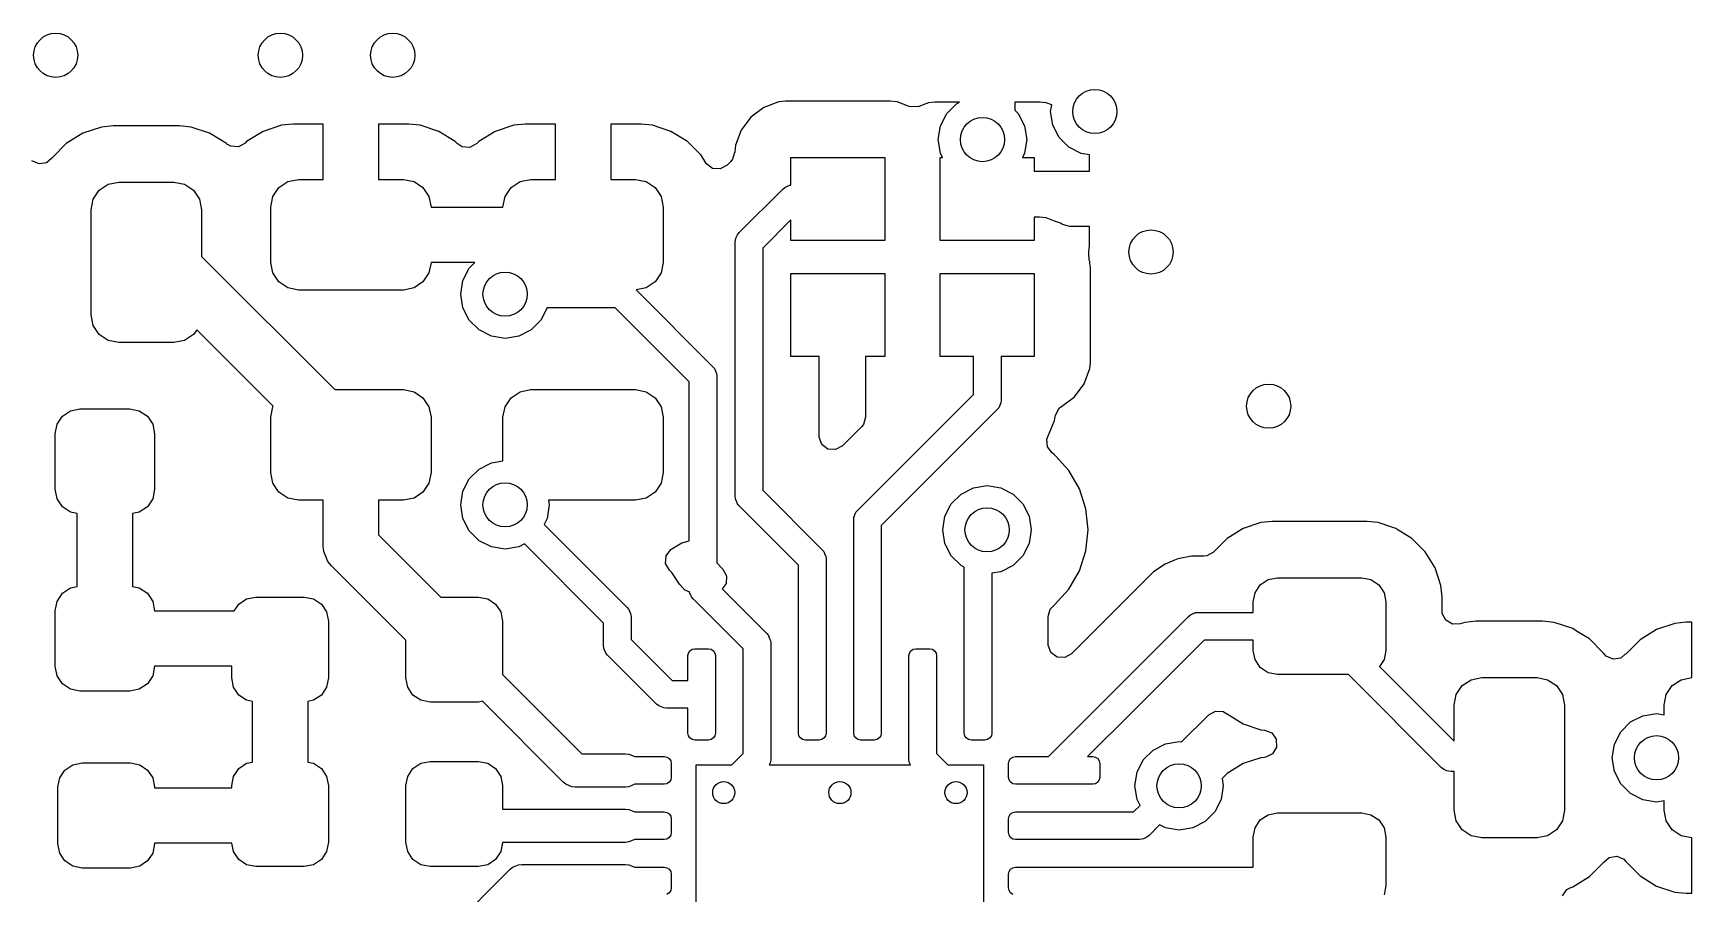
# Model space of a CAD drawing. Extents: x -2.18 to 1.8, y 0.44 to 2.81.
# Drawn here: x -1.248 to -0.657, y 2.207 to 2.513 of the extents above; entities that cross this region are included whole.
import ezdxf

# ---------------------------------------------------------------- set-up
doc = ezdxf.new("R2010")
doc.units = 0
doc.header["$MEASUREMENT"] = 0
doc.layers.add('BLACK', color=7, linetype='CONTINUOUS')

msp = doc.modelspace()

# ---------------------------------------------------------------- linework, layer by layer
at = {"layer": 'BLACK', "linetype": 'CONTINUOUS'}
for p, q in [((-0.9879, 2.48642), (-0.9925, 2.48297)), ((-0.9825, 2.48844), (-0.9879, 2.48642)), ((-0.98012, 2.48869), (-0.9825, 2.48844)), ((-0.9825, 2.48844), (-0.9825, 2.48844)), ((-0.94282, 2.48869), (-0.98012, 2.48869)), ((-0.98012, 2.48869), (-0.98012, 2.48869)), ((-0.94044, 2.48844), (-0.94282, 2.48869)), ((-0.94282, 2.48869), (-0.94282, 2.48869)), ((-0.93612, 2.48683), (-0.94044, 2.48844)), ((-0.93545, 2.48663), (-0.93612, 2.48683)), ((-0.93271, 2.48683), (-0.93545, 2.48663)), ((-0.92928, 2.48811), (-0.93271, 2.48683)), ((-0.92694, 2.48836), (-0.92928, 2.48811)), ((-0.92928, 2.48811), (-0.92928, 2.48811)), ((-0.91816, 2.48836), (-0.92694, 2.48836)), ((-0.92274, 2.48426), (-0.91926, 2.48774)), ((-0.91926, 2.48774), (-0.91816, 2.4883)), ((-0.91816, 2.4883), (-0.91816, 2.48836)), ((-0.8897, 2.48836), (-0.89848, 2.48836)), ((-0.89848, 2.48836), (-0.89848, 2.48548)), ((-0.88736, 2.48811), (-0.8897, 2.48836)), ((-0.88537, 2.48736), (-0.88736, 2.48811)), ((-0.88736, 2.48811), (-0.88736, 2.48811)), ((-0.88575, 2.485), (-0.88537, 2.48736)), ((-1.15555, 2.48051), (-1.15959, 2.4801)), ((-1.14472, 2.48051), (-1.15555, 2.48051)), ((-1.15555, 2.48051), (-1.15555, 2.48051)), ((-1.14472, 2.46083), (-1.14472, 2.48051)), ((-1.11421, 2.48051), (-1.12504, 2.48051)), ((-1.12504, 2.48051), (-1.12504, 2.46083)), ((-1.11017, 2.4801), (-1.11421, 2.48051)), ((-1.07287, 2.48051), (-1.07692, 2.4801)), ((-1.06205, 2.48051), (-1.07287, 2.48051)), ((-1.07287, 2.48051), (-1.07287, 2.48051)), ((-1.06205, 2.46083), (-1.06205, 2.48051)), ((-1.03154, 2.48051), (-1.04236, 2.48051)), ((-1.04236, 2.48051), (-1.04236, 2.46083)), ((-1.02749, 2.4801), (-1.03154, 2.48051)), ((-0.9925, 2.48297), (-0.99595, 2.47837)), ((-0.92498, 2.47987), (-0.92274, 2.48426)), ((-0.89848, 2.48548), (-0.89726, 2.48426)), ((-0.89726, 2.48426), (-0.89502, 2.47987)), ((-0.88498, 2.48013), (-0.88575, 2.485)), ((-1.23027, 2.47725), (-1.23621, 2.47358)), ((-1.22364, 2.47944), (-1.23027, 2.47725)), ((-1.23027, 2.47725), (-1.23027, 2.47725)), ((-1.21955, 2.47986), (-1.22364, 2.47944)), ((-1.19588, 2.47986), (-1.21955, 2.47986)), ((-1.21955, 2.47986), (-1.21955, 2.47986)), ((-1.19179, 2.47944), (-1.19588, 2.47986)), ((-1.18517, 2.47725), (-1.19179, 2.47944)), ((-1.18467, 2.47694), (-1.18517, 2.47725)), ((-1.18517, 2.47725), (-1.18517, 2.47725)), ((-1.17923, 2.47358), (-1.18467, 2.47694)), ((-1.16615, 2.47793), (-1.17202, 2.4743)), ((-1.15959, 2.4801), (-1.16615, 2.47793)), ((-1.16615, 2.47793), (-1.16615, 2.47793)), ((-1.10362, 2.47793), (-1.11017, 2.4801)), ((-1.11017, 2.4801), (-1.11017, 2.4801)), ((-1.09774, 2.4743), (-1.10362, 2.47793)), ((-1.10362, 2.47793), (-1.10362, 2.47793)), ((-1.08347, 2.47793), (-1.08934, 2.4743)), ((-1.07692, 2.4801), (-1.08347, 2.47793)), ((-1.08347, 2.47793), (-1.08347, 2.47793)), ((-1.02094, 2.47793), (-1.02749, 2.4801)), ((-1.02749, 2.4801), (-1.02749, 2.4801)), ((-1.01507, 2.4743), (-1.02094, 2.47793)), ((-1.02094, 2.47793), (-1.02094, 2.47793)), ((-0.99595, 2.47837), (-0.99797, 2.47297)), ((-0.92575, 2.475), (-0.92498, 2.47987)), ((-0.92498, 2.47013), (-0.92575, 2.475)), ((-0.89502, 2.47987), (-0.89425, 2.475)), ((-0.89425, 2.475), (-0.89502, 2.47013)), ((-0.88274, 2.47574), (-0.88498, 2.48013)), ((-0.87926, 2.47226), (-0.88274, 2.47574)), ((-1.24118, 2.46861), (-1.24132, 2.46842)), ((-1.24116, 2.46862), (-1.24118, 2.46861)), ((-1.24114, 2.46865), (-1.24116, 2.46862)), ((-1.23621, 2.47358), (-1.24114, 2.46865)), ((-1.24114, 2.46865), (-1.24114, 2.46865)), ((-1.17901, 2.47342), (-1.17923, 2.47358)), ((-1.17923, 2.47358), (-1.17923, 2.47358)), ((-1.17923, 2.47358), (-1.17923, 2.47358)), ((-1.17769, 2.47267), (-1.17901, 2.47342)), ((-1.17495, 2.47247), (-1.17769, 2.47267)), ((-1.17253, 2.47379), (-1.17495, 2.47247)), ((-1.17202, 2.4743), (-1.17253, 2.47379)), ((-1.097, 2.47356), (-1.09774, 2.4743)), ((-1.09525, 2.47243), (-1.097, 2.47356)), ((-1.09251, 2.47224), (-1.09525, 2.47243)), ((-1.09009, 2.47356), (-1.09251, 2.47224)), ((-1.08934, 2.4743), (-1.09009, 2.47356)), ((-1.01018, 2.46942), (-1.01507, 2.4743)), ((-1.00856, 2.46679), (-1.01018, 2.46942)), ((-0.99828, 2.47046), (-0.999, 2.46801)), ((-0.99824, 2.47046), (-0.99828, 2.47046)), ((-0.99823, 2.47046), (-0.99824, 2.47046)), ((-0.99824, 2.47046), (-0.99824, 2.47046)), ((-0.99824, 2.47046), (-0.99824, 2.47046)), ((-0.99822, 2.47059), (-0.99823, 2.47046)), ((-0.99797, 2.47297), (-0.99822, 2.47059)), ((-0.99797, 2.47297), (-0.99797, 2.47297)), ((-0.9782, 2.45878), (-0.9782, 2.46867)), ((-0.9782, 2.46867), (-0.94474, 2.46867)), ((-0.94474, 2.46867), (-0.94474, 2.43914)), ((-0.92505, 2.43914), (-0.92505, 2.46867)), ((-0.92505, 2.46867), (-0.92423, 2.46867)), ((-0.92423, 2.46867), (-0.92498, 2.47013)), ((-0.89502, 2.47013), (-0.89577, 2.46867)), ((-0.89577, 2.46867), (-0.89159, 2.46867)), ((-0.89159, 2.46867), (-0.89159, 2.46375)), ((-0.87487, 2.47002), (-0.87926, 2.47226)), ((-0.8719, 2.46955), (-0.87487, 2.47002)), ((-0.8719, 2.46375), (-0.8719, 2.46955)), ((-1.24592, 2.46634), (-1.24844, 2.46744)), ((-1.24321, 2.46678), (-1.24592, 2.46634)), ((-1.24135, 2.46845), (-1.24321, 2.46678)), ((-1.24132, 2.46842), (-1.24135, 2.46845)), ((-1.00831, 2.46642), (-1.00856, 2.46679)), ((-1.00611, 2.46477), (-1.00831, 2.46642)), ((-1.00336, 2.46458), (-1.00611, 2.46477)), ((-1.00095, 2.4659), (-1.00336, 2.46458)), ((-0.99965, 2.46719), (-1.00095, 2.4659)), ((-0.999, 2.46801), (-0.99965, 2.46719)), ((-0.89159, 2.46375), (-0.8719, 2.46375)), ((-1.22665, 2.45377), (-1.22452, 2.45696)), ((-1.22452, 2.45696), (-1.22133, 2.45909)), ((-1.22133, 2.45909), (-1.21756, 2.45984)), ((-1.21756, 2.45984), (-1.19787, 2.45984)), ((-1.19787, 2.45984), (-1.19411, 2.45909)), ((-1.19411, 2.45909), (-1.19091, 2.45696)), ((-1.19091, 2.45696), (-1.18878, 2.45377)), ((-1.16268, 2.45475), (-1.16054, 2.45794)), ((-1.16054, 2.45794), (-1.15735, 2.46008)), ((-1.15735, 2.46008), (-1.15358, 2.46083)), ((-1.15358, 2.46083), (-1.14472, 2.46083)), ((-1.12504, 2.46083), (-1.11618, 2.46083)), ((-1.11618, 2.46083), (-1.11241, 2.46008)), ((-1.11241, 2.46008), (-1.10922, 2.45794)), ((-1.10922, 2.45794), (-1.10709, 2.45475)), ((-1.08, 2.45475), (-1.07787, 2.45794)), ((-1.07787, 2.45794), (-1.07467, 2.46008)), ((-1.07467, 2.46008), (-1.07091, 2.46083)), ((-1.07091, 2.46083), (-1.06205, 2.46083)), ((-1.04236, 2.46083), (-1.0335, 2.46083)), ((-1.0335, 2.46083), (-1.02974, 2.46008)), ((-1.02974, 2.46008), (-1.02654, 2.45794)), ((-1.02654, 2.45794), (-1.02441, 2.45475)), ((-0.99663, 2.44191), (-0.98115, 2.45739)), ((-0.98115, 2.45739), (-0.9804, 2.458)), ((-0.9804, 2.458), (-0.97915, 2.45852)), ((-0.9804, 2.458), (-0.9804, 2.458)), ((-0.97915, 2.45852), (-0.97863, 2.45874)), ((-0.97863, 2.45874), (-0.9782, 2.45878)), ((-0.97863, 2.45874), (-0.97863, 2.45874)), ((-1.2274, 2.45), (-1.22665, 2.45377)), ((-1.18878, 2.45377), (-1.18803, 2.45)), ((-1.16343, 2.45098), (-1.16268, 2.45475)), ((-1.16343, 2.4313), (-1.16343, 2.45098)), ((-1.10709, 2.45475), (-1.10634, 2.45098)), ((-1.10634, 2.45098), (-1.08075, 2.45098)), ((-1.08075, 2.45098), (-1.08, 2.45475)), ((-1.02441, 2.45475), (-1.02366, 2.45098)), ((-1.02366, 2.45098), (-1.02366, 2.4313)), ((-1.2274, 2.4126), (-1.2274, 2.45)), ((-1.18803, 2.45), (-1.18803, 2.43341)), ((-0.9782, 2.44641), (-0.98823, 2.43639)), ((-0.9782, 2.43914), (-0.9782, 2.44641)), ((-0.88967, 2.44735), (-0.89159, 2.44735)), ((-0.89159, 2.44735), (-0.89159, 2.43914)), ((-0.88729, 2.4471), (-0.88967, 2.44735)), ((-0.88967, 2.44735), (-0.88967, 2.44735)), ((-0.88441, 2.44602), (-0.88729, 2.4471)), ((-0.8819, 2.44509), (-0.88441, 2.44602)), ((-0.88183, 2.44504), (-0.8819, 2.44509)), ((-0.88155, 2.44484), (-0.88183, 2.44504)), ((-0.99807, 2.43843), (-0.99798, 2.43939)), ((-0.99798, 2.43939), (-0.99794, 2.43948)), ((-0.99794, 2.43948), (-0.99767, 2.44013)), ((-0.99767, 2.44013), (-0.99724, 2.44116)), ((-0.99724, 2.44116), (-0.99663, 2.44191)), ((-0.99724, 2.44116), (-0.99724, 2.44116)), ((-0.94474, 2.43914), (-0.9782, 2.43914)), ((-0.89159, 2.43914), (-0.92505, 2.43914)), ((-0.87891, 2.44407), (-0.88155, 2.44484)), ((-0.8719, 2.44407), (-0.87891, 2.44407)), ((-0.8719, 2.43726), (-0.8719, 2.44407)), ((-1.18803, 2.43341), (-1.14065, 2.38602)), ((-0.99807, 2.34815), (-0.99807, 2.43843)), ((-0.98823, 2.43639), (-0.98823, 2.35019)), ((-0.87219, 2.43461), (-0.87218, 2.43473)), ((-0.87217, 2.43461), (-0.87219, 2.43461)), ((-0.87218, 2.43481), (-0.87216, 2.43489)), ((-0.87218, 2.43473), (-0.87218, 2.43481)), ((-0.87199, 2.43206), (-0.87217, 2.43461)), ((-0.87216, 2.43492), (-0.8719, 2.43726)), ((-0.87216, 2.43489), (-0.87216, 2.43492)), ((-0.8719, 2.43726), (-0.8719, 2.43726)), ((-1.16268, 2.42753), (-1.16343, 2.4313)), ((-1.16054, 2.42434), (-1.16268, 2.42753)), ((-1.10709, 2.42753), (-1.10922, 2.42434)), ((-1.10634, 2.4313), (-1.10709, 2.42753)), ((-1.0907, 2.4313), (-1.10634, 2.4313)), ((-1.09498, 2.42487), (-1.09274, 2.42926)), ((-1.09274, 2.42926), (-1.0907, 2.4313)), ((-1.02441, 2.42753), (-1.02654, 2.42434)), ((-1.02366, 2.4313), (-1.02441, 2.42753)), ((-0.9782, 2.39781), (-0.9782, 2.42733)), ((-0.9782, 2.42733), (-0.94474, 2.42733)), ((-0.94474, 2.42733), (-0.94474, 2.39781)), ((-0.92505, 2.39781), (-0.92505, 2.42733)), ((-0.92505, 2.42733), (-0.89159, 2.42733)), ((-0.89159, 2.42733), (-0.89159, 2.39781)), ((-0.87183, 2.43163), (-0.87199, 2.43206)), ((-0.87177, 2.43114), (-0.87183, 2.43163)), ((-0.87157, 2.42925), (-0.87177, 2.43114)), ((-0.87157, 2.41171), (-0.87157, 2.42925)), ((-0.87157, 2.42925), (-0.87157, 2.42925)), ((-1.15735, 2.42221), (-1.16054, 2.42434)), ((-1.15358, 2.42146), (-1.15735, 2.42221)), ((-1.11618, 2.42146), (-1.15358, 2.42146)), ((-1.11241, 2.42221), (-1.11618, 2.42146)), ((-1.10922, 2.42434), (-1.11241, 2.42221)), ((-1.09575, 2.42), (-1.09498, 2.42487)), ((-1.02974, 2.42221), (-1.03331, 2.42149)), ((-1.03331, 2.42149), (-1.00608, 2.39426)), ((-1.02654, 2.42434), (-1.02974, 2.42221)), ((-1.09498, 2.41513), (-1.09575, 2.42)), ((-1.22665, 2.40883), (-1.2274, 2.4126)), ((-1.09274, 2.41074), (-1.09498, 2.41513)), ((-1.08926, 2.40726), (-1.09274, 2.41074)), ((-1.06726, 2.41074), (-1.07074, 2.40726)), ((-1.06505, 2.41508), (-1.06726, 2.41074)), ((-1.04082, 2.41508), (-1.06505, 2.41508)), ((-1.01448, 2.38874), (-1.04082, 2.41508)), ((-0.87157, 2.39589), (-0.87157, 2.41171)), ((-1.22452, 2.40564), (-1.22665, 2.40883)), ((-1.22133, 2.40351), (-1.22452, 2.40564)), ((-1.19091, 2.40564), (-1.19411, 2.40351)), ((-1.18979, 2.40732), (-1.19091, 2.40564)), ((-1.16257, 2.38011), (-1.18979, 2.40732)), ((-1.08487, 2.40502), (-1.08926, 2.40726)), ((-1.08, 2.40425), (-1.08487, 2.40502)), ((-1.07513, 2.40502), (-1.08, 2.40425)), ((-1.07074, 2.40726), (-1.07513, 2.40502)), ((-1.21756, 2.40276), (-1.22133, 2.40351)), ((-1.19787, 2.40276), (-1.21756, 2.40276)), ((-1.19411, 2.40351), (-1.19787, 2.40276)), ((-0.96821, 2.39781), (-0.9782, 2.39781)), ((-0.96821, 2.36944), (-0.96821, 2.39781)), ((-0.94474, 2.39781), (-0.95163, 2.39781)), ((-0.95163, 2.39781), (-0.95163, 2.37626)), ((-0.91324, 2.39781), (-0.92505, 2.39781)), ((-0.91324, 2.38431), (-0.91324, 2.39781)), ((-0.89159, 2.39781), (-0.9034, 2.39781)), ((-0.9034, 2.39781), (-0.9034, 2.38227)), ((-1.00608, 2.39426), (-1.00547, 2.39351)), ((-1.00547, 2.39351), (-1.00473, 2.39174)), ((-0.87384, 2.38811), (-0.87183, 2.39351)), ((-0.87183, 2.39351), (-0.87159, 2.39566)), ((-0.87159, 2.39566), (-0.87157, 2.39589)), ((-0.87157, 2.39589), (-0.87157, 2.39589)), ((-1.14065, 2.38602), (-1.11618, 2.38602)), ((-1.11618, 2.38602), (-1.11241, 2.38527)), ((-1.07467, 2.38527), (-1.07091, 2.38602)), ((-1.07091, 2.38602), (-1.0335, 2.38602)), ((-1.0335, 2.38602), (-1.02974, 2.38527)), ((-1.01448, 2.33224), (-1.01448, 2.38874)), ((-1.00473, 2.39174), (-1.00464, 2.39078)), ((-1.00464, 2.39078), (-1.00464, 2.32436)), ((-0.87729, 2.3835), (-0.87384, 2.38811)), ((-1.16268, 2.37995), (-1.16257, 2.38011)), ((-1.11241, 2.38527), (-1.10922, 2.38314)), ((-1.10922, 2.38314), (-1.10709, 2.37995)), ((-1.08, 2.37995), (-1.07787, 2.38314)), ((-1.07787, 2.38314), (-1.07467, 2.38527)), ((-1.02974, 2.38527), (-1.02654, 2.38314)), ((-1.02654, 2.38314), (-1.02441, 2.37995)), ((-0.95442, 2.34313), (-0.91324, 2.38431)), ((-0.90349, 2.38131), (-0.90423, 2.37954)), ((-0.9034, 2.38227), (-0.90349, 2.38131)), ((-0.88209, 2.37991), (-0.8819, 2.38005)), ((-0.8819, 2.38005), (-0.87729, 2.3835)), ((-0.8819, 2.38005), (-0.8819, 2.38005)), ((-1.23952, 2.37367), (-1.2376, 2.37654)), ((-1.2376, 2.37654), (-1.23473, 2.37846)), ((-1.23473, 2.37846), (-1.23134, 2.37913)), ((-1.23134, 2.37913), (-1.21362, 2.37913)), ((-1.21362, 2.37913), (-1.21023, 2.37846)), ((-1.21023, 2.37846), (-1.20736, 2.37654)), ((-1.20736, 2.37654), (-1.20544, 2.37367)), ((-1.16343, 2.37618), (-1.16268, 2.37995)), ((-1.16343, 2.3565), (-1.16343, 2.37618)), ((-1.10709, 2.37995), (-1.10634, 2.37618)), ((-1.10634, 2.37618), (-1.10634, 2.3565)), ((-1.08075, 2.37618), (-1.08, 2.37995)), ((-1.08075, 2.36063), (-1.08075, 2.37618)), ((-1.02441, 2.37995), (-1.02366, 2.37618)), ((-1.02366, 2.37618), (-1.02366, 2.3565)), ((-0.95163, 2.37626), (-0.9524, 2.37362)), ((-0.90484, 2.37879), (-0.94602, 2.33761)), ((-0.90423, 2.37954), (-0.90484, 2.37879)), ((-0.90423, 2.37954), (-0.90423, 2.37954)), ((-0.88622, 2.37046), (-0.88434, 2.37499)), ((-0.88434, 2.37499), (-0.88395, 2.37696)), ((-0.88395, 2.37696), (-0.88267, 2.37939)), ((-0.88267, 2.37939), (-0.88209, 2.37991)), ((-1.2402, 2.37028), (-1.23952, 2.37367)), ((-1.2402, 2.35059), (-1.2402, 2.37028)), ((-1.20544, 2.37367), (-1.20476, 2.37028)), ((-1.20476, 2.37028), (-1.20476, 2.35059)), ((-0.9682, 2.36909), (-0.96821, 2.36944)), ((-0.96723, 2.36651), (-0.9682, 2.36909)), ((-0.95306, 2.3728), (-0.95987, 2.36599)), ((-0.9524, 2.37362), (-0.95306, 2.3728)), ((-0.88714, 2.36843), (-0.88641, 2.37017)), ((-0.8869, 2.36569), (-0.88714, 2.36843)), ((-0.88641, 2.37017), (-0.88622, 2.37046)), ((-0.88641, 2.37017), (-0.88641, 2.37017)), ((-0.96503, 2.36487), (-0.96723, 2.36651)), ((-0.96229, 2.36467), (-0.96503, 2.36487)), ((-0.95987, 2.36599), (-0.96229, 2.36467)), ((-0.88522, 2.36351), (-0.8869, 2.36569)), ((-0.88431, 2.36285), (-0.88522, 2.36351)), ((-0.88383, 2.36231), (-0.88431, 2.36285)), ((-0.88431, 2.36285), (-0.88431, 2.36285)), ((-0.88431, 2.36285), (-0.88431, 2.36285)), ((-0.87928, 2.35726), (-0.88383, 2.36231)), ((-1.16268, 2.35273), (-1.16343, 2.3565)), ((-1.10634, 2.3565), (-1.10709, 2.35273)), ((-1.09274, 2.35426), (-1.08926, 2.35774)), ((-1.08926, 2.35774), (-1.08487, 2.35998)), ((-1.08487, 2.35998), (-1.08075, 2.36063)), ((-1.02366, 2.3565), (-1.02441, 2.35273)), ((-0.87552, 2.35075), (-0.87928, 2.35726)), ((-1.23952, 2.3472), (-1.2402, 2.35059)), ((-1.20476, 2.35059), (-1.20544, 2.3472)), ((-1.16054, 2.34954), (-1.16268, 2.35273)), ((-1.10709, 2.35273), (-1.10922, 2.34954)), ((-1.09498, 2.34987), (-1.09274, 2.35426)), ((-1.02441, 2.35273), (-1.02654, 2.34954)), ((-0.91764, 2.34886), (-0.91325, 2.3511)), ((-0.91325, 2.3511), (-0.90838, 2.35187)), ((-0.90838, 2.35187), (-0.90351, 2.3511)), ((-0.90351, 2.3511), (-0.89912, 2.34886)), ((-0.8732, 2.3436), (-0.87552, 2.35075)), ((-1.2376, 2.34433), (-1.23952, 2.3472)), ((-1.20544, 2.3472), (-1.20736, 2.34433)), ((-1.15735, 2.3474), (-1.16054, 2.34954)), ((-1.15358, 2.34665), (-1.15735, 2.3474)), ((-1.14472, 2.34665), (-1.15358, 2.34665)), ((-1.14472, 2.3303), (-1.14472, 2.34665)), ((-1.11618, 2.34665), (-1.12504, 2.34665)), ((-1.12504, 2.34665), (-1.12504, 2.33437)), ((-1.11241, 2.3474), (-1.11618, 2.34665)), ((-1.10922, 2.34954), (-1.11241, 2.3474)), ((-1.09575, 2.345), (-1.09498, 2.34987)), ((-1.09498, 2.34013), (-1.09575, 2.345)), ((-1.06425, 2.345), (-1.06502, 2.34013)), ((-1.0335, 2.34665), (-1.06451, 2.34665)), ((-1.06451, 2.34665), (-1.06425, 2.345)), ((-1.02974, 2.3474), (-1.0335, 2.34665)), ((-1.02654, 2.34954), (-1.02974, 2.3474)), ((-0.99798, 2.34719), (-0.99807, 2.34815)), ((-0.99724, 2.34542), (-0.99798, 2.34719)), ((-0.99663, 2.34467), (-0.99724, 2.34542)), ((-0.99724, 2.34542), (-0.99724, 2.34542)), ((-0.97555, 2.32359), (-0.99663, 2.34467)), ((-0.98823, 2.35019), (-0.96715, 2.32911)), ((-0.92336, 2.34099), (-0.92112, 2.34538)), ((-0.92112, 2.34538), (-0.91764, 2.34886)), ((-0.89912, 2.34886), (-0.89564, 2.34538)), ((-0.89564, 2.34538), (-0.8934, 2.34099)), ((-1.23473, 2.34241), (-1.2376, 2.34433)), ((-1.23232, 2.34193), (-1.23473, 2.34241)), ((-1.23232, 2.31595), (-1.23232, 2.34193)), ((-1.21023, 2.34241), (-1.21264, 2.34193)), ((-1.21264, 2.34193), (-1.21264, 2.31595)), ((-1.20736, 2.34433), (-1.21023, 2.34241)), ((-1.09274, 2.33574), (-1.09498, 2.34013)), ((-1.06502, 2.34013), (-1.06609, 2.33805)), ((-0.95587, 2.33965), (-0.95577, 2.34061)), ((-0.95587, 2.29134), (-0.95587, 2.33965)), ((-0.95577, 2.34061), (-0.95563, 2.34095)), ((-0.95563, 2.34095), (-0.9554, 2.34149)), ((-0.9554, 2.34149), (-0.95504, 2.34238)), ((-0.95504, 2.34238), (-0.95442, 2.34313)), ((-0.95504, 2.34238), (-0.95504, 2.34238)), ((-0.92413, 2.33612), (-0.92336, 2.34099)), ((-0.8934, 2.34099), (-0.89263, 2.33612)), ((-0.87241, 2.33612), (-0.8732, 2.3436)), ((-0.81084, 2.33867), (-0.81719, 2.33657)), ((-0.80692, 2.33907), (-0.81084, 2.33867)), ((-0.77308, 2.33907), (-0.80692, 2.33907)), ((-0.80692, 2.33907), (-0.80692, 2.33907)), ((-0.76916, 2.33867), (-0.77308, 2.33907)), ((-0.7639, 2.33693), (-0.76916, 2.33867)), ((-0.76916, 2.33867), (-0.76916, 2.33867)), ((-0.76916, 2.33867), (-0.76916, 2.33867)), ((-1.12504, 2.33437), (-1.10287, 2.3122)), ((-1.08926, 2.33226), (-1.09274, 2.33574)), ((-1.06609, 2.33805), (-1.03652, 2.30848)), ((-0.94602, 2.33761), (-0.94602, 2.29134)), ((-0.92336, 2.33126), (-0.92413, 2.33612)), ((-0.89263, 2.33612), (-0.8934, 2.33126)), ((-0.8732, 2.32864), (-0.87241, 2.33612)), ((-0.82289, 2.33306), (-0.82774, 2.3282)), ((-0.81719, 2.33657), (-0.82289, 2.33306)), ((-0.81719, 2.33657), (-0.81719, 2.33657)), ((-0.76281, 2.33657), (-0.7639, 2.33693)), ((-0.76208, 2.33612), (-0.76281, 2.33657)), ((-0.76281, 2.33657), (-0.76281, 2.33657)), ((-0.75711, 2.33306), (-0.76208, 2.33612)), ((-0.75238, 2.32832), (-0.75711, 2.33306)), ((-1.14454, 2.32838), (-1.14472, 2.3303)), ((-1.14307, 2.32483), (-1.14454, 2.32838)), ((-1.08487, 2.33002), (-1.08926, 2.33226)), ((-1.08, 2.32925), (-1.08487, 2.33002)), ((-1.07513, 2.33002), (-1.08, 2.32925)), ((-1.07305, 2.33109), (-1.07513, 2.33002)), ((-1.04492, 2.30296), (-1.07305, 2.33109)), ((-1.02281, 2.32418), (-1.02261, 2.32692)), ((-1.02261, 2.32692), (-1.02096, 2.32912)), ((-1.02096, 2.32912), (-1.0206, 2.32937)), ((-1.0206, 2.32937), (-1.01711, 2.33152)), ((-1.01711, 2.33152), (-1.01448, 2.33224)), ((-0.96715, 2.32911), (-0.96654, 2.32836)), ((-0.96654, 2.32836), (-0.96654, 2.32836)), ((-0.96654, 2.32836), (-0.96628, 2.32773)), ((-0.96628, 2.32773), (-0.96582, 2.32663)), ((-0.92112, 2.32687), (-0.92336, 2.33126)), ((-0.91764, 2.32338), (-0.92112, 2.32687)), ((-0.89564, 2.32687), (-0.89912, 2.32338)), ((-0.8934, 2.33126), (-0.89564, 2.32687)), ((-0.87552, 2.32149), (-0.8732, 2.32864)), ((-0.83016, 2.32688), (-0.83119, 2.32677)), ((-0.82774, 2.3282), (-0.83016, 2.32688)), ((-0.74886, 2.32263), (-0.75238, 2.32832)), ((-1.14184, 2.32334), (-1.14307, 2.32483)), ((-1.14307, 2.32483), (-1.14307, 2.32483)), ((-1.11531, 2.29681), (-1.14184, 2.32334)), ((-1.02149, 2.32176), (-1.02281, 2.32418)), ((-1.02063, 2.3209), (-1.02149, 2.32176)), ((-1.00464, 2.32436), (-1.00242, 2.32215)), ((-1.00242, 2.32215), (-1.0011, 2.31974)), ((-0.97555, 2.29134), (-0.97555, 2.32359)), ((-0.96582, 2.32663), (-0.9658, 2.32659)), ((-0.9658, 2.32659), (-0.96571, 2.32563)), ((-0.96571, 2.32563), (-0.96571, 2.29134)), ((-0.9165, 2.3228), (-0.91764, 2.32338)), ((-0.9165, 2.29134), (-0.9165, 2.3228)), ((-0.90351, 2.32114), (-0.90665, 2.32065)), ((-0.89912, 2.32338), (-0.90351, 2.32114)), ((-0.87928, 2.31498), (-0.87552, 2.32149)), ((-0.84907, 2.3212), (-0.8759, 2.29437)), ((-0.84498, 2.32393), (-0.84907, 2.3212)), ((-0.84907, 2.3212), (-0.84907, 2.3212)), ((-0.84164, 2.32532), (-0.84498, 2.32393)), ((-0.84498, 2.32393), (-0.84498, 2.32393)), ((-0.84044, 2.32581), (-0.84164, 2.32532)), ((-0.84164, 2.32532), (-0.84164, 2.32532)), ((-0.83563, 2.32677), (-0.84044, 2.32581)), ((-0.84044, 2.32581), (-0.84044, 2.32581)), ((-0.83119, 2.32677), (-0.83563, 2.32677)), ((-0.74676, 2.31627), (-0.74886, 2.32263)), ((-1.2376, 2.31355), (-1.23473, 2.31547)), ((-1.23473, 2.31547), (-1.23232, 2.31595)), ((-1.21264, 2.31595), (-1.21023, 2.31547)), ((-1.21023, 2.31547), (-1.20736, 2.31355)), ((-1.0179, 2.31681), (-1.02063, 2.3209)), ((-1.02063, 2.3209), (-1.02063, 2.3209)), ((-1.01784, 2.31667), (-1.0179, 2.31681)), ((-1.0179, 2.31681), (-1.0179, 2.31681)), ((-1.0178, 2.31663), (-1.01784, 2.31667)), ((-1.01778, 2.3166), (-1.0178, 2.31663)), ((-1.01603, 2.31459), (-1.01778, 2.31661)), ((-1.01778, 2.31661), (-1.01778, 2.3166)), ((-1.0013, 2.31699), (-1.00271, 2.31511)), ((-1.00271, 2.31511), (-0.98684, 2.29924)), ((-1.0011, 2.31974), (-1.0013, 2.31699)), ((-0.90665, 2.32065), (-0.90665, 2.29134)), ((-0.81297, 2.31374), (-0.8111, 2.31653)), ((-0.8111, 2.31653), (-0.80831, 2.3184)), ((-0.80831, 2.3184), (-0.80501, 2.31906)), ((-0.80501, 2.31906), (-0.77499, 2.31906)), ((-0.77499, 2.31906), (-0.77169, 2.3184)), ((-0.77169, 2.3184), (-0.7689, 2.31653)), ((-0.7689, 2.31653), (-0.76703, 2.31374)), ((-0.74645, 2.31327), (-0.74676, 2.31627)), ((-1.2402, 2.30728), (-1.23952, 2.31067)), ((-1.23952, 2.31067), (-1.2376, 2.31355)), ((-1.20736, 2.31355), (-1.20544, 2.31067)), ((-1.20544, 2.31067), (-1.20476, 2.30728)), ((-1.1764, 2.30728), (-1.1748, 2.30968)), ((-1.1748, 2.30968), (-1.17201, 2.31155)), ((-1.17201, 2.31155), (-1.16871, 2.3122)), ((-1.16871, 2.3122), (-1.15149, 2.3122)), ((-1.15149, 2.3122), (-1.14819, 2.31155)), ((-1.14819, 2.31155), (-1.1454, 2.30968)), ((-1.1454, 2.30968), (-1.14353, 2.30689)), ((-1.10287, 2.3122), (-1.08948, 2.3122)), ((-1.08948, 2.3122), (-1.08618, 2.31155)), ((-1.08618, 2.31155), (-1.08339, 2.30968)), ((-1.08339, 2.30968), (-1.08152, 2.30689)), ((-1.01439, 2.31411), (-1.01603, 2.31459)), ((-1.01438, 2.31404), (-1.01439, 2.31411)), ((-1.0143, 2.31383), (-1.01438, 2.31404)), ((-1.01438, 2.31404), (-1.01438, 2.31404)), ((-1.01365, 2.31227), (-1.0143, 2.31383)), ((-1.01304, 2.31152), (-1.01365, 2.31227)), ((-1.01365, 2.31227), (-1.01365, 2.31227)), ((-0.99524, 2.29372), (-1.01304, 2.31152)), ((-0.88586, 2.30786), (-0.88462, 2.30917)), ((-0.88462, 2.30917), (-0.88431, 2.3094)), ((-0.88431, 2.3094), (-0.87928, 2.31498)), ((-0.81362, 2.31044), (-0.81297, 2.31374)), ((-0.81362, 2.30675), (-0.81362, 2.31044)), ((-0.76703, 2.31374), (-0.76638, 2.31044)), ((-0.76638, 2.31044), (-0.76638, 2.29322)), ((-0.74636, 2.31235), (-0.74645, 2.31327)), ((-0.74636, 2.30724), (-0.74636, 2.31235)), ((-0.74636, 2.31235), (-0.74636, 2.31235)), ((-1.2402, 2.2876), (-1.2402, 2.30728)), ((-1.20476, 2.30728), (-1.1764, 2.30728)), ((-1.14353, 2.30689), (-1.14287, 2.30359)), ((-1.14287, 2.30359), (-1.14287, 2.28342)), ((-1.08152, 2.30689), (-1.08087, 2.30359)), ((-1.08087, 2.30359), (-1.08087, 2.28463)), ((-1.03652, 2.30848), (-1.03591, 2.30773)), ((-1.03591, 2.30773), (-1.03591, 2.30773)), ((-1.03591, 2.30773), (-1.03541, 2.30653)), ((-1.03541, 2.30653), (-1.03519, 2.30601)), ((-1.03519, 2.30601), (-1.03517, 2.30596)), ((-1.03517, 2.30596), (-1.03508, 2.305)), ((-1.03508, 2.305), (-1.03508, 2.29704)), ((-0.88663, 2.30522), (-0.88586, 2.30786)), ((-0.88663, 2.29542), (-0.88663, 2.30522)), ((-0.86348, 2.27848), (-0.83665, 2.30531)), ((-0.83665, 2.30531), (-0.8359, 2.30592)), ((-0.8359, 2.30592), (-0.83413, 2.30666)), ((-0.83413, 2.30666), (-0.83317, 2.30675)), ((-0.83317, 2.30675), (-0.81362, 2.30675)), ((-0.74628, 2.30638), (-0.74636, 2.30724)), ((-0.74505, 2.30392), (-0.74628, 2.30638)), ((-0.74269, 2.30251), (-0.74505, 2.30392)), ((-0.73423, 2.30356), (-0.73832, 2.30315)), ((-0.71057, 2.30356), (-0.73423, 2.30356)), ((-0.73423, 2.30356), (-0.73423, 2.30356)), ((-0.70648, 2.30315), (-0.71057, 2.30356)), ((-0.65941, 2.30323), (-0.66345, 2.30282)), ((-0.65744, 2.30323), (-0.65941, 2.30323)), ((-0.65941, 2.30323), (-0.65941, 2.30323)), ((-0.65744, 2.28354), (-0.65744, 2.30323)), ((-0.65744, 2.30323), (-0.65744, 2.30323)), ((-1.04492, 2.295), (-1.04492, 2.30296)), ((-0.98684, 2.29924), (-0.98622, 2.29849)), ((-0.98622, 2.29849), (-0.98622, 2.29849)), ((-0.98622, 2.29849), (-0.98591, 2.29773)), ((-0.98591, 2.29773), (-0.98558, 2.29695)), ((-0.73994, 2.30261), (-0.74269, 2.30251)), ((-0.73832, 2.30315), (-0.73994, 2.30261)), ((-0.69985, 2.30095), (-0.70648, 2.30315)), ((-0.69846, 2.30009), (-0.69985, 2.30095)), ((-0.69985, 2.30095), (-0.69985, 2.30095)), ((-0.69391, 2.29728), (-0.69846, 2.30009)), ((-0.67, 2.30064), (-0.67588, 2.29702)), ((-0.66345, 2.30282), (-0.67, 2.30064)), ((-0.67, 2.30064), (-0.67, 2.30064)), ((-1.11531, 2.28342), (-1.11531, 2.29681)), ((-1.04483, 2.29404), (-1.04492, 2.295)), ((-1.04409, 2.29227), (-1.04483, 2.29404)), ((-1.04348, 2.29152), (-1.04409, 2.29227)), ((-1.04409, 2.29227), (-1.04409, 2.29227)), ((-1.02604, 2.27408), (-1.04348, 2.29152)), ((-1.03508, 2.29704), (-1.02052, 2.28248)), ((-1.01492, 2.29134), (-1.01473, 2.29228)), ((-1.01473, 2.29228), (-1.0142, 2.29308)), ((-1.0142, 2.29308), (-1.0134, 2.29361)), ((-1.0134, 2.29361), (-1.01246, 2.2938)), ((-1.01246, 2.2938), (-1.00754, 2.2938)), ((-1.00754, 2.2938), (-1.0066, 2.29361)), ((-1.0066, 2.29361), (-1.0058, 2.29308)), ((-1.0058, 2.29308), (-1.00527, 2.29228)), ((-1.00527, 2.29228), (-1.00508, 2.29134)), ((-0.99524, 2.29134), (-0.99524, 2.29372)), ((-0.98558, 2.29695), (-0.98549, 2.29672)), ((-0.98549, 2.29672), (-0.98539, 2.29576)), ((-0.98539, 2.29576), (-0.98539, 2.29134)), ((-0.93618, 2.29134), (-0.93599, 2.29228)), ((-0.93599, 2.29228), (-0.93546, 2.29308)), ((-0.93546, 2.29308), (-0.93466, 2.29361)), ((-0.93466, 2.29361), (-0.93372, 2.2938)), ((-0.93372, 2.2938), (-0.9288, 2.2938)), ((-0.9288, 2.2938), (-0.92786, 2.29361)), ((-0.92786, 2.29361), (-0.92706, 2.29308)), ((-0.92706, 2.29308), (-0.92653, 2.29228)), ((-0.92653, 2.29228), (-0.92634, 2.29134)), ((-0.88662, 2.29508), (-0.88663, 2.29542)), ((-0.88566, 2.2925), (-0.88662, 2.29508)), ((-0.88346, 2.29085), (-0.88566, 2.2925)), ((-0.8783, 2.29197), (-0.88071, 2.29065)), ((-0.8759, 2.29437), (-0.8783, 2.29197)), ((-0.83113, 2.29691), (-0.85652, 2.27152)), ((-0.81362, 2.29691), (-0.83113, 2.29691)), ((-0.81362, 2.29322), (-0.81362, 2.29691)), ((-0.81297, 2.28992), (-0.81362, 2.29322)), ((-0.76638, 2.29322), (-0.76703, 2.28992)), ((-0.68898, 2.29235), (-0.69391, 2.29728)), ((-0.69391, 2.29728), (-0.69391, 2.29728)), ((-0.68896, 2.29232), (-0.68898, 2.29235)), ((-0.6889, 2.29226), (-0.68896, 2.29232)), ((-0.6888, 2.29213), (-0.6889, 2.29226)), ((-0.68879, 2.29213), (-0.6888, 2.29213)), ((-0.68793, 2.29114), (-0.68879, 2.29213)), ((-0.68102, 2.29198), (-0.68269, 2.29048)), ((-0.68094, 2.29192), (-0.68102, 2.29198)), ((-0.68076, 2.29214), (-0.68094, 2.29192)), ((-0.67588, 2.29702), (-0.68076, 2.29214)), ((-1.23952, 2.28421), (-1.2402, 2.2876)), ((-1.20476, 2.2876), (-1.20544, 2.28421)), ((-1.17732, 2.2876), (-1.20476, 2.2876)), ((-1.17732, 2.28342), (-1.17732, 2.2876)), ((-1.01492, 2.28248), (-1.01492, 2.29134)), ((-1.00508, 2.29134), (-1.00508, 2.26378)), ((-0.99524, 2.27756), (-0.99524, 2.29134)), ((-0.98539, 2.29134), (-0.98539, 2.27756)), ((-0.97555, 2.26378), (-0.97555, 2.29134)), ((-0.96571, 2.29134), (-0.96571, 2.26378)), ((-0.95587, 2.26378), (-0.95587, 2.29134)), ((-0.94602, 2.29134), (-0.94602, 2.26378)), ((-0.93618, 2.27756), (-0.93618, 2.29134)), ((-0.92634, 2.29134), (-0.92634, 2.27756)), ((-0.9165, 2.26378), (-0.9165, 2.29134)), ((-0.90665, 2.29134), (-0.90665, 2.26378)), ((-0.88071, 2.29065), (-0.88346, 2.29085)), ((-0.8111, 2.28713), (-0.81297, 2.28992)), ((-0.80831, 2.28526), (-0.8111, 2.28713)), ((-0.76703, 2.28992), (-0.76868, 2.28747)), ((-0.76868, 2.28747), (-0.74209, 2.26088)), ((-0.68541, 2.29004), (-0.68793, 2.29114)), ((-0.68269, 2.29048), (-0.68541, 2.29004)), ((-1.2376, 2.28133), (-1.23952, 2.28421)), ((-1.23473, 2.27941), (-1.2376, 2.28133)), ((-1.20736, 2.28133), (-1.21023, 2.27941)), ((-1.20544, 2.28421), (-1.20736, 2.28133)), ((-1.17667, 2.28012), (-1.17732, 2.28342)), ((-1.1748, 2.27733), (-1.17667, 2.28012)), ((-1.14353, 2.28012), (-1.1454, 2.27733)), ((-1.14287, 2.28342), (-1.14353, 2.28012)), ((-1.11466, 2.28012), (-1.11531, 2.28342)), ((-1.11279, 2.27733), (-1.11466, 2.28012)), ((-1.08087, 2.28463), (-1.05263, 2.2564)), ((-1.02052, 2.28248), (-1.01492, 2.28248)), ((-0.80501, 2.28461), (-0.80831, 2.28526)), ((-0.77974, 2.28461), (-0.80501, 2.28461)), ((-0.74665, 2.25152), (-0.77974, 2.28461)), ((-0.74134, 2.27747), (-0.7392, 2.28066)), ((-0.7392, 2.28066), (-0.73601, 2.28279)), ((-0.73601, 2.28279), (-0.73224, 2.28354)), ((-0.73224, 2.28354), (-0.71256, 2.28354)), ((-0.71256, 2.28354), (-0.70879, 2.28279)), ((-0.70879, 2.28279), (-0.7056, 2.28066)), ((-0.7056, 2.28066), (-0.70347, 2.27747)), ((-0.66653, 2.27747), (-0.6644, 2.28066)), ((-0.6644, 2.28066), (-0.66121, 2.28279)), ((-0.66121, 2.28279), (-0.65744, 2.28354)), ((-1.23134, 2.27874), (-1.23473, 2.27941)), ((-1.21362, 2.27874), (-1.23134, 2.27874)), ((-1.21023, 2.27941), (-1.21362, 2.27874)), ((-1.17201, 2.27546), (-1.1748, 2.27733)), ((-1.16994, 2.27505), (-1.17201, 2.27546)), ((-1.16994, 2.25346), (-1.16994, 2.27505)), ((-1.14819, 2.27546), (-1.15026, 2.27505)), ((-1.15026, 2.27505), (-1.15026, 2.25346)), ((-1.1454, 2.27733), (-1.14819, 2.27546)), ((-1.11, 2.27546), (-1.11279, 2.27733)), ((-1.1067, 2.2748), (-1.11, 2.27546)), ((-1.08948, 2.2748), (-1.1067, 2.2748)), ((-1.08803, 2.27509), (-1.08948, 2.2748)), ((-1.05925, 2.24632), (-1.08803, 2.27509)), ((-1.02529, 2.27347), (-1.02604, 2.27408)), ((-0.99524, 2.25647), (-0.99524, 2.27756)), ((-0.98539, 2.27756), (-0.98539, 2.25443)), ((-0.93618, 2.25443), (-0.93618, 2.27756)), ((-0.92634, 2.27756), (-0.92634, 2.25647)), ((-0.88655, 2.25541), (-0.86348, 2.27848)), ((-0.74209, 2.2737), (-0.74134, 2.27747)), ((-0.74209, 2.26088), (-0.74209, 2.2737)), ((-0.70347, 2.27747), (-0.70272, 2.2737)), ((-0.70272, 2.2737), (-0.70272, 2.2363)), ((-0.66728, 2.2737), (-0.66653, 2.27747)), ((-0.66728, 2.27032), (-0.66728, 2.2737)), ((-1.02352, 2.27273), (-1.02529, 2.27347)), ((-1.02256, 2.27264), (-1.02352, 2.27273)), ((-1.01492, 2.27264), (-1.02256, 2.27264)), ((-1.01492, 2.26378), (-1.01492, 2.27264)), ((-0.85652, 2.27152), (-0.87263, 2.25541)), ((-0.83912, 2.26061), (-0.82944, 2.27029)), ((-0.82944, 2.27029), (-0.82703, 2.2716)), ((-0.82703, 2.2716), (-0.82428, 2.27141)), ((-0.82428, 2.27141), (-0.82296, 2.27066)), ((-0.82296, 2.27066), (-0.82289, 2.27061)), ((-0.82289, 2.27061), (-0.82289, 2.27061)), ((-0.82289, 2.27061), (-0.82289, 2.27061)), ((-0.82289, 2.27061), (-0.81719, 2.26709)), ((-0.67926, 2.26774), (-0.67487, 2.26998)), ((-0.67487, 2.26998), (-0.67, 2.27075)), ((-0.67, 2.27075), (-0.66728, 2.27032)), ((-1.01473, 2.26284), (-1.01492, 2.26378)), ((-1.0142, 2.26204), (-1.01473, 2.26284)), ((-1.0134, 2.26151), (-1.0142, 2.26204)), ((-1.0058, 2.26204), (-1.0066, 2.26151)), ((-1.00527, 2.26284), (-1.0058, 2.26204)), ((-1.00508, 2.26378), (-1.00527, 2.26284)), ((-0.97536, 2.26284), (-0.97555, 2.26378)), ((-0.97483, 2.26204), (-0.97536, 2.26284)), ((-0.97403, 2.26151), (-0.97483, 2.26204)), ((-0.96643, 2.26204), (-0.96723, 2.26151)), ((-0.9659, 2.26284), (-0.96643, 2.26204)), ((-0.96571, 2.26378), (-0.9659, 2.26284)), ((-0.95568, 2.26284), (-0.95587, 2.26378)), ((-0.95515, 2.26204), (-0.95568, 2.26284)), ((-0.95435, 2.26151), (-0.95515, 2.26204)), ((-0.94674, 2.26204), (-0.94754, 2.26151)), ((-0.94621, 2.26284), (-0.94674, 2.26204)), ((-0.94602, 2.26378), (-0.94621, 2.26284)), ((-0.91631, 2.26284), (-0.9165, 2.26378)), ((-0.91578, 2.26204), (-0.91631, 2.26284)), ((-0.91498, 2.26151), (-0.91578, 2.26204)), ((-0.90737, 2.26204), (-0.90817, 2.26151)), ((-0.90684, 2.26284), (-0.90737, 2.26204)), ((-0.90665, 2.26378), (-0.90684, 2.26284)), ((-0.81719, 2.26709), (-0.81084, 2.26499)), ((-0.81084, 2.26499), (-0.80956, 2.26486)), ((-0.80956, 2.26486), (-0.80701, 2.26382)), ((-0.80701, 2.26382), (-0.80543, 2.26157)), ((-0.68498, 2.25987), (-0.68274, 2.26426)), ((-0.68274, 2.26426), (-0.67926, 2.26774)), ((-1.05263, 2.2564), (-1.03707, 2.2564)), ((-1.03707, 2.2564), (-1.03591, 2.25628)), ((-1.03591, 2.25628), (-1.03381, 2.25541)), ((-1.01246, 2.26132), (-1.0134, 2.26151)), ((-1.00754, 2.26132), (-1.01246, 2.26132)), ((-1.0066, 2.26151), (-1.00754, 2.26132)), ((-0.99924, 2.25246), (-0.99524, 2.25647)), ((-0.97309, 2.26132), (-0.97403, 2.26151)), ((-0.96817, 2.26132), (-0.97309, 2.26132)), ((-0.96723, 2.26151), (-0.96817, 2.26132)), ((-0.95341, 2.26132), (-0.95435, 2.26151)), ((-0.94848, 2.26132), (-0.95341, 2.26132)), ((-0.94754, 2.26151), (-0.94848, 2.26132)), ((-0.92634, 2.25647), (-0.92233, 2.25246)), ((-0.91404, 2.26132), (-0.91498, 2.26151)), ((-0.90911, 2.26132), (-0.91404, 2.26132)), ((-0.90817, 2.26151), (-0.90911, 2.26132)), ((-0.85274, 2.25426), (-0.84926, 2.25774)), ((-0.84926, 2.25774), (-0.84487, 2.25998)), ((-0.84487, 2.25998), (-0.84, 2.26075)), ((-0.84, 2.26075), (-0.83912, 2.26061)), ((-0.80671, 2.25644), (-0.80916, 2.2552)), ((-0.80532, 2.25882), (-0.80671, 2.25644)), ((-0.80543, 2.26157), (-0.80532, 2.25882)), ((-0.68575, 2.255), (-0.68498, 2.25987)), ((-1.23856, 2.24783), (-1.23669, 2.25063)), ((-1.23669, 2.25063), (-1.2339, 2.25249)), ((-1.2339, 2.25249), (-1.2306, 2.25315)), ((-1.2306, 2.25315), (-1.21338, 2.25315)), ((-1.21338, 2.25315), (-1.21008, 2.25249)), ((-1.21008, 2.25249), (-1.20729, 2.25063)), ((-1.20729, 2.25063), (-1.20542, 2.24783)), ((-1.17667, 2.24838), (-1.1748, 2.25118)), ((-1.1748, 2.25118), (-1.17201, 2.25305)), ((-1.17201, 2.25305), (-1.16994, 2.25346)), ((-1.15026, 2.25346), (-1.14819, 2.25305)), ((-1.14819, 2.25305), (-1.1454, 2.25118)), ((-1.1454, 2.25118), (-1.14353, 2.24838)), ((-1.11466, 2.24838), (-1.11279, 2.25118)), ((-1.11279, 2.25118), (-1.11, 2.25305)), ((-1.11, 2.25305), (-1.1067, 2.2537)), ((-1.1067, 2.2537), (-1.08948, 2.2537)), ((-1.08948, 2.2537), (-1.08618, 2.25305)), ((-1.08618, 2.25305), (-1.08339, 2.25118)), ((-1.08339, 2.25118), (-1.08152, 2.24838)), ((-1.03381, 2.25541), (-1.02329, 2.25541)), ((-1.02329, 2.25541), (-1.02235, 2.25523)), ((-1.02235, 2.25523), (-1.02155, 2.25469)), ((-1.02155, 2.25469), (-1.02101, 2.25389)), ((-1.02101, 2.25389), (-1.02083, 2.25295)), ((-1.02083, 2.25295), (-1.02083, 2.24803)), ((-1.01197, 2.17616), (-1.01197, 2.25246)), ((-1.01197, 2.25246), (-0.99924, 2.25246)), ((-0.98559, 2.25323), (-0.98591, 2.25246)), ((-0.98591, 2.25246), (-0.93567, 2.25246)), ((-0.98549, 2.25347), (-0.98559, 2.25323)), ((-0.98539, 2.25443), (-0.98549, 2.25347)), ((-0.98549, 2.25347), (-0.98549, 2.25347)), ((-0.93609, 2.25347), (-0.93618, 2.25443)), ((-0.93599, 2.25323), (-0.93609, 2.25347)), ((-0.93609, 2.25347), (-0.93609, 2.25347)), ((-0.93567, 2.25246), (-0.93599, 2.25323)), ((-0.92233, 2.25246), (-0.90961, 2.25246)), ((-0.90961, 2.25246), (-0.90961, 2.1501)), ((-0.90075, 2.25295), (-0.90056, 2.25389)), ((-0.90075, 2.24803), (-0.90075, 2.25295)), ((-0.90056, 2.25389), (-0.90003, 2.25469)), ((-0.90003, 2.25469), (-0.89923, 2.25523)), ((-0.89923, 2.25523), (-0.89829, 2.25541)), ((-0.89829, 2.25541), (-0.88655, 2.25541)), ((-0.87263, 2.25541), (-0.87073, 2.25541)), ((-0.87073, 2.25541), (-0.86979, 2.25523)), ((-0.86979, 2.25523), (-0.86899, 2.25469)), ((-0.86899, 2.25469), (-0.86846, 2.25389)), ((-0.86846, 2.25389), (-0.86827, 2.25295)), ((-0.86827, 2.25295), (-0.86827, 2.24803)), ((-0.85498, 2.24987), (-0.85274, 2.25426)), ((-0.81719, 2.25291), (-0.82289, 2.24939)), ((-0.81084, 2.25501), (-0.81719, 2.25291)), ((-0.81719, 2.25291), (-0.81719, 2.25291)), ((-0.80956, 2.25514), (-0.81084, 2.25501)), ((-0.80916, 2.2552), (-0.80956, 2.25514)), ((-0.7459, 2.25091), (-0.74665, 2.25152)), ((-0.74465, 2.25039), (-0.7459, 2.25091)), ((-0.7459, 2.25091), (-0.7459, 2.25091)), ((-0.74413, 2.25017), (-0.74465, 2.25039)), ((-0.74317, 2.25008), (-0.74413, 2.25017)), ((-0.74413, 2.25017), (-0.74413, 2.25017)), ((-0.74209, 2.25008), (-0.74317, 2.25008)), ((-0.74209, 2.2363), (-0.74209, 2.25008)), ((-0.68498, 2.25013), (-0.68575, 2.255)), ((-0.68274, 2.24574), (-0.68498, 2.25013)), ((-1.23921, 2.24454), (-1.23856, 2.24783)), ((-1.23921, 2.22436), (-1.23921, 2.24454)), ((-1.20542, 2.24783), (-1.20476, 2.24454)), ((-1.20476, 2.24454), (-1.20476, 2.24429)), ((-1.20476, 2.24429), (-1.17732, 2.24429)), ((-1.17732, 2.24509), (-1.17667, 2.24838)), ((-1.17732, 2.24429), (-1.17732, 2.24509)), ((-1.14353, 2.24838), (-1.14287, 2.24509)), ((-1.14287, 2.24509), (-1.14287, 2.22491)), ((-1.11531, 2.24509), (-1.11466, 2.24838)), ((-1.11531, 2.22491), (-1.11531, 2.24509)), ((-1.08152, 2.24838), (-1.08087, 2.24509)), ((-1.08087, 2.24509), (-1.08087, 2.23671)), ((-1.05836, 2.24558), (-1.05925, 2.24632)), ((-1.05707, 2.24505), (-1.05836, 2.24558)), ((-1.05623, 2.2447), (-1.05707, 2.24505)), ((-1.05508, 2.24459), (-1.05623, 2.2447)), ((-1.03707, 2.24459), (-1.05508, 2.24459)), ((-1.03591, 2.2447), (-1.03707, 2.24459)), ((-1.03381, 2.24557), (-1.03591, 2.2447)), ((-1.02329, 2.24557), (-1.03381, 2.24557)), ((-1.02235, 2.24576), (-1.02329, 2.24557)), ((-1.02155, 2.24629), (-1.02235, 2.24576)), ((-1.02101, 2.24709), (-1.02155, 2.24629)), ((-1.02083, 2.24803), (-1.02101, 2.24709)), ((-0.90056, 2.24709), (-0.90075, 2.24803)), ((-0.90003, 2.24629), (-0.90056, 2.24709)), ((-0.89923, 2.24576), (-0.90003, 2.24629)), ((-0.89829, 2.24557), (-0.89923, 2.24576)), ((-0.87073, 2.24557), (-0.89829, 2.24557)), ((-0.86979, 2.24576), (-0.87073, 2.24557)), ((-0.86899, 2.24629), (-0.86979, 2.24576)), ((-0.86846, 2.24709), (-0.86899, 2.24629)), ((-0.86827, 2.24803), (-0.86846, 2.24709)), ((-0.85575, 2.245), (-0.85498, 2.24987)), ((-0.85498, 2.24013), (-0.85575, 2.245)), ((-0.82425, 2.245), (-0.82502, 2.24013)), ((-0.82289, 2.24939), (-0.82467, 2.24762)), ((-0.82467, 2.24762), (-0.82425, 2.245)), ((-0.67926, 2.24226), (-0.68274, 2.24574)), ((-0.85391, 2.23805), (-0.85498, 2.24013)), ((-0.82502, 2.24013), (-0.82726, 2.23574)), ((-0.67487, 2.24002), (-0.67926, 2.24226)), ((-0.67, 2.23925), (-0.67487, 2.24002)), ((-0.66728, 2.23968), (-0.67, 2.23925)), ((-0.66728, 2.2363), (-0.66728, 2.23968)), ((-1.08087, 2.23671), (-1.03707, 2.23671)), ((-1.03707, 2.23671), (-1.03591, 2.2366)), ((-1.03591, 2.2366), (-1.03381, 2.23573)), ((-1.03381, 2.23573), (-1.02329, 2.23573)), ((-1.02329, 2.23573), (-1.02235, 2.23554)), ((-1.02235, 2.23554), (-1.02155, 2.23501)), ((-1.02155, 2.23501), (-1.02101, 2.23421)), ((-1.02101, 2.23421), (-1.02083, 2.23327)), ((-1.02083, 2.23327), (-1.02083, 2.22835)), ((-0.90075, 2.23327), (-0.90056, 2.23421)), ((-0.90075, 2.22835), (-0.90075, 2.23327)), ((-0.90056, 2.23421), (-0.90003, 2.23501)), ((-0.90003, 2.23501), (-0.89923, 2.23554)), ((-0.89923, 2.23554), (-0.89829, 2.23573)), ((-0.89829, 2.23573), (-0.87073, 2.23573)), ((-0.87073, 2.23573), (-0.85623, 2.23573)), ((-0.85623, 2.23573), (-0.85391, 2.23805)), ((-0.82726, 2.23574), (-0.83074, 2.23226)), ((-0.81297, 2.23008), (-0.8111, 2.23287)), ((-0.8111, 2.23287), (-0.80831, 2.23474)), ((-0.80831, 2.23474), (-0.80501, 2.23539)), ((-0.80501, 2.23539), (-0.77499, 2.23539)), ((-0.77499, 2.23539), (-0.77169, 2.23474)), ((-0.77169, 2.23474), (-0.7689, 2.23287)), ((-0.7689, 2.23287), (-0.76703, 2.23008)), ((-0.74134, 2.23253), (-0.74209, 2.2363)), ((-0.7392, 2.22934), (-0.74134, 2.23253)), ((-0.70347, 2.23253), (-0.7056, 2.22934)), ((-0.70272, 2.2363), (-0.70347, 2.23253)), ((-0.66653, 2.23253), (-0.66728, 2.2363)), ((-0.6644, 2.22934), (-0.66653, 2.23253)), ((-1.02155, 2.22661), (-1.02235, 2.22607)), ((-1.02101, 2.2274), (-1.02155, 2.22661)), ((-1.02083, 2.22835), (-1.02101, 2.2274)), ((-0.90056, 2.2274), (-0.90075, 2.22835)), ((-0.90003, 2.22661), (-0.90056, 2.2274)), ((-0.89923, 2.22607), (-0.90003, 2.22661)), ((-0.85146, 2.22672), (-0.85271, 2.2262)), ((-0.85071, 2.22733), (-0.85146, 2.22672)), ((-0.85146, 2.22672), (-0.85146, 2.22672)), ((-0.84695, 2.23109), (-0.85071, 2.22733)), ((-0.84487, 2.23002), (-0.84695, 2.23109)), ((-0.84, 2.22925), (-0.84487, 2.23002)), ((-0.83513, 2.23002), (-0.84, 2.22925)), ((-0.83074, 2.23226), (-0.83513, 2.23002)), ((-0.81362, 2.22678), (-0.81297, 2.23008)), ((-0.81362, 2.21604), (-0.81362, 2.22678)), ((-0.76703, 2.23008), (-0.76638, 2.22678)), ((-0.76638, 2.22678), (-0.76638, 2.20956)), ((-0.73601, 2.22721), (-0.7392, 2.22934)), ((-0.73224, 2.22646), (-0.73601, 2.22721)), ((-0.71256, 2.22646), (-0.73224, 2.22646)), ((-0.70879, 2.22721), (-0.71256, 2.22646)), ((-0.7056, 2.22934), (-0.70879, 2.22721)), ((-0.66121, 2.22721), (-0.6644, 2.22934)), ((-0.65744, 2.22646), (-0.66121, 2.22721)), ((-0.65744, 2.20677), (-0.65744, 2.22646)), ((-1.23856, 2.22106), (-1.23921, 2.22436)), ((-1.23669, 2.21827), (-1.23856, 2.22106)), ((-1.20542, 2.22106), (-1.20729, 2.21827)), ((-1.20476, 2.22436), (-1.20542, 2.22106)), ((-1.17726, 2.22461), (-1.20476, 2.22461)), ((-1.20476, 2.22461), (-1.20476, 2.22436)), ((-1.17667, 2.22162), (-1.17726, 2.22461)), ((-1.1748, 2.21882), (-1.17667, 2.22162)), ((-1.14353, 2.22162), (-1.1454, 2.21882)), ((-1.14287, 2.22491), (-1.14353, 2.22162)), ((-1.11466, 2.22162), (-1.11531, 2.22491)), ((-1.11279, 2.21882), (-1.11466, 2.22162)), ((-1.08152, 2.22162), (-1.08339, 2.21882)), ((-1.08087, 2.2249), (-1.08152, 2.22162)), ((-1.03707, 2.2249), (-1.08087, 2.2249)), ((-1.03591, 2.22502), (-1.03707, 2.2249)), ((-1.03381, 2.22589), (-1.03591, 2.22502)), ((-1.02329, 2.22589), (-1.03381, 2.22589)), ((-1.02235, 2.22607), (-1.02329, 2.22589)), ((-0.89829, 2.22589), (-0.89923, 2.22607)), ((-0.88451, 2.22589), (-0.89829, 2.22589)), ((-0.85419, 2.22589), (-0.88451, 2.22589)), ((-0.85323, 2.22598), (-0.85419, 2.22589)), ((-0.85271, 2.2262), (-0.85323, 2.22598)), ((-0.85323, 2.22598), (-0.85323, 2.22598)), ((-1.2339, 2.2164), (-1.23669, 2.21827)), ((-1.2306, 2.21575), (-1.2339, 2.2164)), ((-1.21338, 2.21575), (-1.2306, 2.21575)), ((-1.21008, 2.2164), (-1.21338, 2.21575)), ((-1.20729, 2.21827), (-1.21008, 2.2164)), ((-1.17201, 2.21695), (-1.1748, 2.21882)), ((-1.16871, 2.2163), (-1.17201, 2.21695)), ((-1.15149, 2.2163), (-1.16871, 2.2163)), ((-1.14819, 2.21695), (-1.15149, 2.2163)), ((-1.1454, 2.21882), (-1.14819, 2.21695)), ((-1.11, 2.21695), (-1.11279, 2.21882)), ((-1.1067, 2.2163), (-1.11, 2.21695)), ((-1.10858, 2.1849), (-1.07819, 2.2153)), ((-1.08948, 2.2163), (-1.1067, 2.2163)), ((-1.08618, 2.21695), (-1.08948, 2.2163)), ((-1.08339, 2.21882), (-1.08618, 2.21695)), ((-1.07819, 2.2153), (-1.07729, 2.21603)), ((-1.07729, 2.21603), (-1.0764, 2.2164)), ((-1.0764, 2.2164), (-1.07516, 2.21691)), ((-1.07516, 2.21691), (-1.07401, 2.21703)), ((-1.07401, 2.21703), (-1.03707, 2.21703)), ((-1.03707, 2.21703), (-1.03591, 2.21691)), ((-1.03591, 2.21691), (-1.03381, 2.21604)), ((-1.03381, 2.21604), (-1.02329, 2.21604)), ((-1.02329, 2.21604), (-1.02235, 2.21586)), ((-1.02235, 2.21586), (-1.02155, 2.21532)), ((-1.02155, 2.21532), (-1.02101, 2.21452)), ((-0.90056, 2.21452), (-0.90003, 2.21532)), ((-0.90003, 2.21532), (-0.89923, 2.21586)), ((-0.89923, 2.21586), (-0.89829, 2.21604)), ((-0.89829, 2.21604), (-0.87073, 2.21604)), ((-0.87073, 2.21604), (-0.81362, 2.21604)), ((-0.69391, 2.21272), (-0.68898, 2.21765)), ((-0.68898, 2.21765), (-0.68896, 2.21768)), ((-0.68896, 2.21768), (-0.68894, 2.21769)), ((-0.68894, 2.21769), (-0.6888, 2.21787)), ((-0.6888, 2.21787), (-0.68877, 2.21785)), ((-0.68877, 2.21785), (-0.68691, 2.21952)), ((-0.68691, 2.21952), (-0.6842, 2.21996)), ((-0.6842, 2.21996), (-0.68168, 2.21886)), ((-0.68168, 2.21886), (-0.68097, 2.21805)), ((-0.68097, 2.21805), (-0.68094, 2.21808)), ((-0.68094, 2.21808), (-0.68076, 2.21786)), ((-0.68076, 2.21786), (-0.67588, 2.21298)), ((-1.02101, 2.21452), (-1.02083, 2.21358)), ((-1.02083, 2.21358), (-1.02083, 2.20866)), ((-0.90075, 2.21358), (-0.90056, 2.21452)), ((-0.90075, 2.20866), (-0.90075, 2.21358)), ((-0.76638, 2.20956), (-0.76703, 2.20626)), ((-0.70189, 2.2081), (-0.70048, 2.20884)), ((-0.70048, 2.20884), (-0.69985, 2.20905)), ((-0.69985, 2.20905), (-0.69391, 2.21272)), ((-0.67588, 2.21298), (-0.67, 2.20936)), ((-0.67, 2.20936), (-0.67, 2.20936)), ((-0.67, 2.20936), (-0.66345, 2.20718)), ((-1.02155, 2.20692), (-1.02235, 2.20639)), ((-1.02101, 2.20772), (-1.02155, 2.20692)), ((-1.02083, 2.20866), (-1.02101, 2.20772)), ((-0.90056, 2.20772), (-0.90075, 2.20866)), ((-0.90003, 2.20692), (-0.90056, 2.20772)), ((-0.89923, 2.20639), (-0.90003, 2.20692)), ((-0.70353, 2.20589), (-0.70189, 2.2081)), ((-0.66345, 2.20718), (-0.66345, 2.20718)), ((-0.66345, 2.20718), (-0.65941, 2.20677)), ((-0.65941, 2.20677), (-0.65744, 2.20677)), ((-0.65744, 2.20677), (-0.65744, 2.20677))]:
    msp.add_line(p, q, dxfattribs=at)
at = {"layer": 'BLACK'}
for centre, radius in [((-1.24, 2.505), 0.00787), ((-1.16, 2.505), 0.00787), ((-1.12, 2.505), 0.00787), ((-0.87, 2.485), 0.00787), ((-0.91, 2.475), 0.00787), ((-0.85, 2.435), 0.00787), ((-1.08, 2.42), 0.00787), ((-0.80811, 2.38012), 0.00787), ((-1.08, 2.345), 0.00787), ((-0.90838, 2.33612), 0.00787), ((-0.67, 2.255), 0.00787), ((-0.84, 2.245), 0.00787), ((-1.00213, 2.24262), 0.00394), ((-0.96079, 2.24262), 0.00394), ((-0.91945, 2.24262), 0.00394)]:
    msp.add_circle(centre, radius, dxfattribs=at)

doc.saveas('drawing.dxf')
